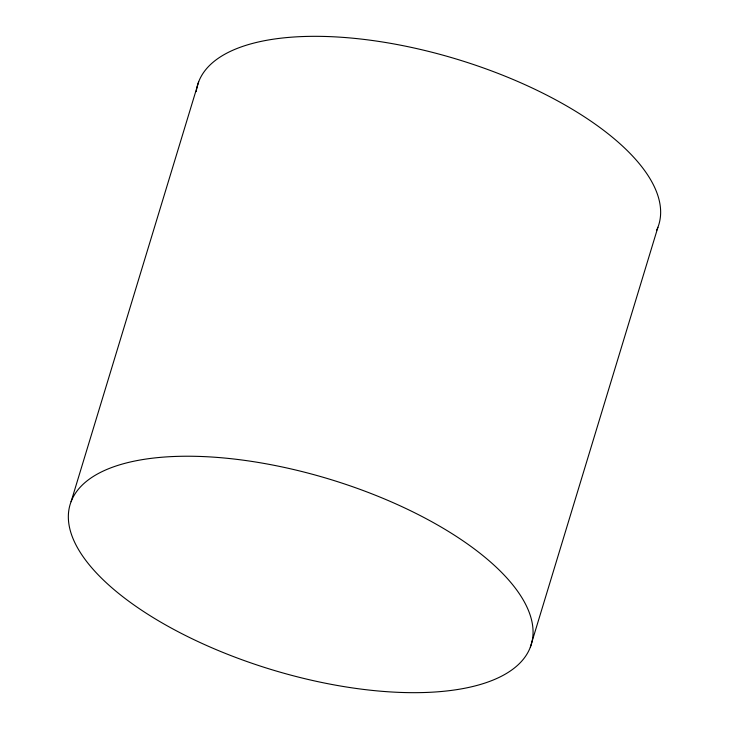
<?xml version="1.0" encoding="UTF-8"?>
<svg xmlns="http://www.w3.org/2000/svg" width="729" height="729" viewBox="0 0 729 729"><rect width="100%" height="100%" fill="white"/><g stroke="black" fill="none" stroke-linecap="round" stroke-linejoin="round"><path stroke-width="1.09" d="M71.096 501.68L198.68 81.776M530.32 647.224A240.953 99.536 16.9 0 0 216.732 457.375A240.953 99.536 16.9 0 0 155.077 618.757A240.953 99.536 16.9 0 0 530.32 647.224L657.904 227.32M196.247 91.617A240.953 99.536 16.9 0 1 456.008 58.94A240.953 99.536 16.9 0 1 656.583 230.391"/></g></svg>
